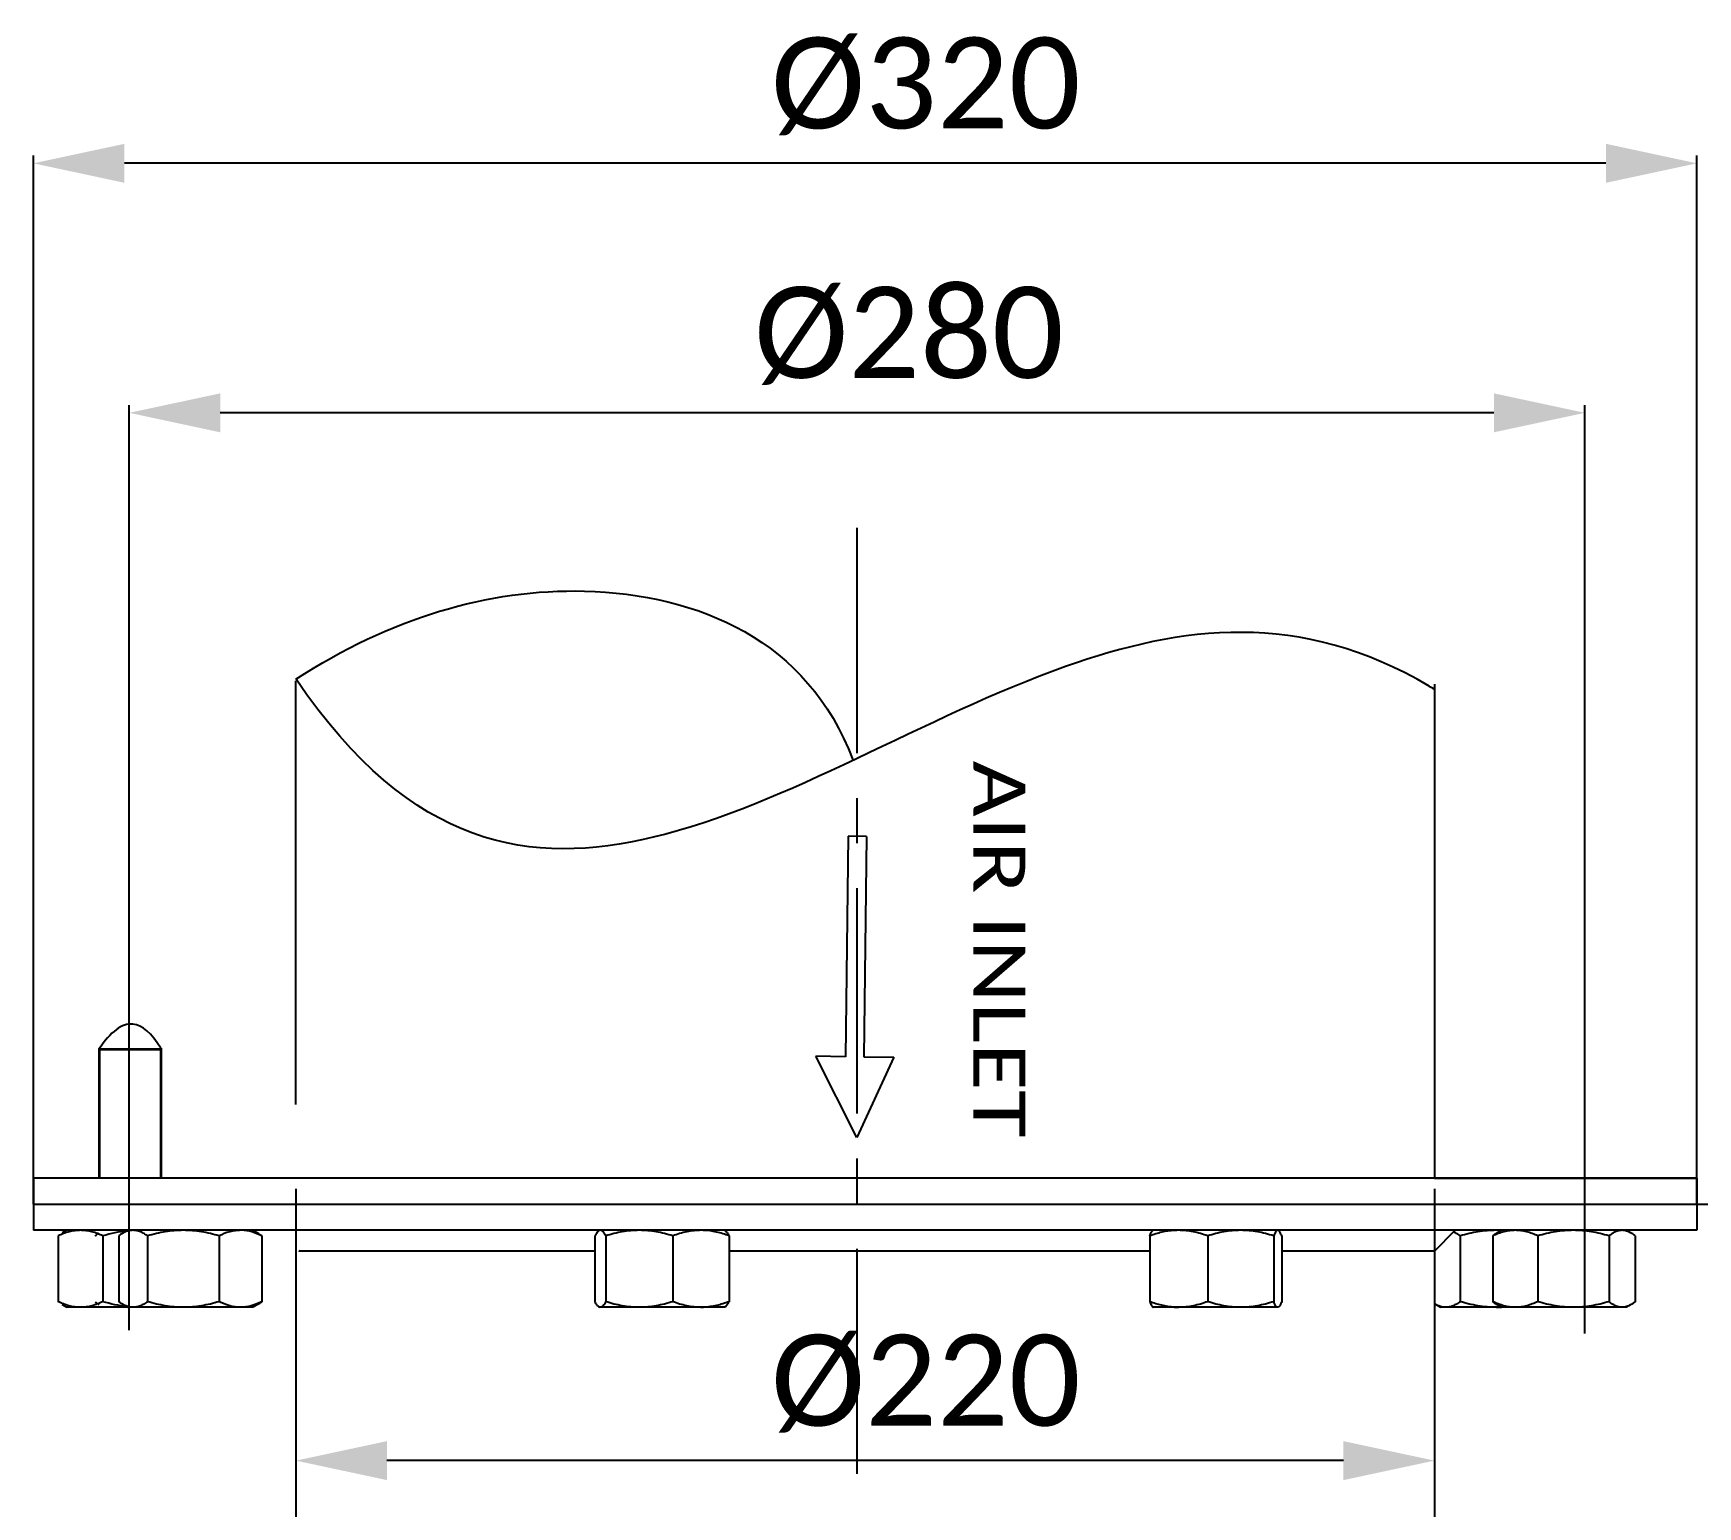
# Model space of a CAD drawing. Header units: millimetres. Extents: x 971 to 5173, y 8 to 3808.
# Drawn here: x 1335.7 to 1655.8, y 2665.1 to 2948.5 of the extents above; entities that cross this region are included whole.
import ezdxf
from ezdxf.enums import TextEntityAlignment as Align

# ---------------------------------------------------------------- set-up
doc = ezdxf.new("R2010")
doc.units = ezdxf.units.MM
doc.header["$LTSCALE"] = 115.5
doc.header["$PDMODE"] = 3
doc.header["$PDSIZE"] = 8
doc.linetypes.add('CENTER', pattern=[0.6, 0.375, -0.075, 0.075, -0.075])
doc.layers.get('0').update_dxf_attribs({"linetype": 'CONTINUOUS'})
doc.layers.get('Defpoints').update_dxf_attribs({"linetype": 'CONTINUOUS'})
doc.layers.add('00_BUW_DATUM', color=7, linetype='CONTINUOUS')
doc.styles.get("Standard").update_dxf_attribs({"font": 'calibri.ttf'})
doc.dimstyles.new('DIMSTYLE_5', dxfattribs={"dimtxt": 17.5, "dimasz": 17.5, "dimexe": 1.5, "dimexo": 1, "dimgap": 0.875, "dimtad": 1, "dimdsep": 46, "dimtxsty": 'Standard', "dimblk": '_FILLED', "dimblk1": '_FILLED', "dimblk2": '_FILLED', "dimcen": 0.09, "dimazin": 2, "dimtp": 0.01, "dimtm": 0.01, "dimtfac": 1, "dimtofl": 0, "dimtmove": 0, "dimatfit": 3, "dimldrblk": '_FILLED', "dimfxl": 1, "dimtolj": 1, "dimarcsym": 0})
doc.dimstyles.get("Standard").update_dxf_attribs({"dimtxt": 17.5, "dimasz": 17.5, "dimexe": 1.5, "dimexo": 1, "dimtad": 1, "dimdsep": 46, "dimtxsty": 'Standard', "dimblk": '_FILLED', "dimblk1": '_FILLED', "dimblk2": '_FILLED', "dimcen": 0.09, "dimazin": 2, "dimtol": 1, "dimtp": 0.01, "dimtm": 0.01, "dimtfac": 1, "dimtofl": 0, "dimtmove": 0, "dimatfit": 3, "dimldrblk": '_FILLED', "dimfxl": 1, "dimtolj": 1, "dimarcsym": 0})

# ---------------------------------------------------------------- blocks, each defined once
blk = doc.blocks.new('_FILLED')
at = {"color": 0, "linetype": 'ByBlock'}
blk.add_solid([(0, 0), (-1, 0.214), (-1, -0.214)], dxfattribs=at)
blk = doc.blocks.new('*D121')
at = {"color": 0, "linetype": 'Continuous', "lineweight": -2}
for p, q in [((1335.68, 2728.27), (1335.68, 2924.95)), ((1638.18, 2923.45), (1353.18, 2923.45)), ((1655.68, 2728.27), (1655.68, 2924.95))]:
    blk.add_line(p, q, dxfattribs=at)
at = {"layer": 'Defpoints', "color": 0}
for p in [(1335.68, 2923.45), (1335.68, 2727.27), (1655.68, 2727.27)]:
    blk.add_point(p, dxfattribs=at)
at = {"color": 0, "linetype": 'ByBlock', "lineweight": -2, "xscale": 17.5, "yscale": 17.5, "zscale": 17.5, "rotation": 180}
blk.add_blockref('_FILLED', (1335.68, 2923.45), dxfattribs=at)
at = {"color": 0, "linetype": 'ByBlock', "lineweight": -2, "xscale": 17.5, "yscale": 17.5, "zscale": 17.5}
blk.add_blockref('_FILLED', (1655.68, 2923.45), dxfattribs=at)
at = {"color": 0, "insert": (1507.35, 2947.65), "char_height": 17.5, "attachment_point": 2, "line_spacing_factor": 0.9}
blk.add_mtext('\\A1;%%c320', dxfattribs=at)
blk = doc.blocks.new('*D122')
at = {"color": 0, "linetype": 'Continuous', "lineweight": -2}
for p, q in [((1386.18, 2726.27), (1386.18, 2672.48)), ((1605.18, 2726.27), (1605.18, 2672.48)), ((1587.68, 2673.98), (1403.68, 2673.98))]:
    blk.add_line(p, q, dxfattribs=at)
at = {"layer": 'Defpoints', "color": 0}
for p in [(1386.18, 2727.27), (1605.18, 2727.27), (1386.18, 2673.98)]:
    blk.add_point(p, dxfattribs=at)
at = {"color": 0, "linetype": 'ByBlock', "lineweight": -2, "xscale": 17.5, "yscale": 17.5, "zscale": 17.5, "rotation": 180}
blk.add_blockref('_FILLED', (1386.18, 2673.98), dxfattribs=at)
at = {"color": 0, "linetype": 'ByBlock', "lineweight": -2, "xscale": 17.5, "yscale": 17.5, "zscale": 17.5}
blk.add_blockref('_FILLED', (1605.18, 2673.98), dxfattribs=at)
at = {"color": 0, "insert": (1507.35, 2698.19), "char_height": 17.5, "attachment_point": 2, "line_spacing_factor": 0.9}
blk.add_mtext('\\A1;%%c220', dxfattribs=at)
blk = doc.blocks.new('*D123')
at = {"color": 0, "linetype": 'Continuous', "lineweight": -2}
for p, q in [((1354.12, 2699.08), (1354.12, 2876.97)), ((1616.62, 2875.47), (1371.62, 2875.47)), ((1634.12, 2698.42), (1634.12, 2876.97))]:
    blk.add_line(p, q, dxfattribs=at)
at = {"layer": 'Defpoints', "color": 0}
for p in [(1354.12, 2875.47), (1354.12, 2698.08), (1634.12, 2697.42)]:
    blk.add_point(p, dxfattribs=at)
at = {"color": 0, "linetype": 'ByBlock', "lineweight": -2, "xscale": 17.5, "yscale": 17.5, "zscale": 17.5, "rotation": 180}
blk.add_blockref('_FILLED', (1354.12, 2875.47), dxfattribs=at)
at = {"color": 0, "linetype": 'ByBlock', "lineweight": -2, "xscale": 17.5, "yscale": 17.5, "zscale": 17.5}
blk.add_blockref('_FILLED', (1634.12, 2875.47), dxfattribs=at)
at = {"color": 0, "insert": (1504.1, 2899.68), "char_height": 17.5, "attachment_point": 2, "line_spacing_factor": 0.9}
blk.add_mtext('\\A1;%%c280', dxfattribs=at)
blk = doc.blocks.new('ARROW_4_BL0', base_point=(1092.37, 1052.28))
at = {"color": 7, "linetype": 'Continuous'}
for p, q in [((1105.84, 1054.03), (1105.91, 1059.78)), ((1105.91, 1059.78), (1121.36, 1052.64)), ((1063.43, 1054.54), (1063.39, 1051.03)), ((1063.43, 1054.54), (1105.84, 1054.03)), ((1063.39, 1051.03), (1105.8, 1050.52)), ((1121.36, 1052.64), (1105.73, 1044.78)), ((1105.8, 1050.52), (1105.73, 1044.78))]:
    blk.add_line(p, q, dxfattribs=at)
blk = doc.blocks.new('*D124')
at = {"color": 0, "lineweight": -2}
for p, q in [((1692.61, 2723.29), (1699.49, 2723.29)), ((1697.99, 2705.79), (1697.99, 2684.27)), ((1697.99, 2640.77), (1697.99, 2665.09)), ((1651, 2623.27), (1699.49, 2623.27))]:
    blk.add_line(p, q, dxfattribs=at)
at = {"layer": 'Defpoints', "color": 0}
for p in [(1691.61, 2723.29), (1650, 2623.27), (1697.99, 2623.27)]:
    blk.add_point(p, dxfattribs=at)
at = {"color": 0, "linetype": 'ByBlock', "lineweight": -2, "xscale": 17.5, "yscale": 17.5, "zscale": 17.5}
for p, rotation in [((1697.99, 2723.29), 90), ((1697.99, 2623.27), 270)]:
    blk.add_blockref('_FILLED', p, dxfattribs=dict(at, rotation=rotation))
at = {"color": 0, "insert": (1697.99, 2674.68), "char_height": 17.5, "attachment_point": 5}
blk.add_mtext('\\A1;\\A1;100', dxfattribs=at)

msp = doc.modelspace()

# ---------------------------------------------------------------- linework, layer by layer
at = {"color": 0, "linetype": 'CENTER'}
msp.add_line((1494.11921, 2117.02165), (1494.11921, 2860.61024), dxfattribs=at)
at = {"color": 0, "linetype": 'Continuous'}
for p, q in [((1386.17912, 2742.44004), (1386.17912, 2823.92888)), ((1605.16003, 2823.28662), (1605.16003, 2728.28662)), ((1335.67912, 2723.26878), (1335.67912, 2746.11337)), ((1655.66003, 2728.28662), (1335.66003, 2728.28662)), ((1357.60055, 2728.26878), (1335.67912, 2728.26878)), ((1335.67912, 2728.26878), (1335.67912, 2723.26878)), ((1380.78774, 2728.30054), (1367.36614, 2728.30054)), ((1605.16003, 2728.28662), (1655.66003, 2728.28662)), ((1655.66003, 2728.28662), (1655.66003, 2723.28662)), ((1655.66003, 2723.28662), (1655.66003, 2728.28662)), ((1335.67912, 2723.26878), (1655.67912, 2723.26878)), ((1335.67912, 2723.26878), (1335.67912, 2718.26878)), ((1655.66003, 2723.28662), (1825.16003, 2723.28662)), ((1655.67912, 2723.26878), (1655.67912, 2718.26878)), ((1655.67912, 2718.26878), (1335.67912, 2718.26878)), ((1605.17912, 2714.26878), (1609.17912, 2718.26878)), ((1386.83834, 2714.26878), (1386.75487, 2714.35275)), ((1386.75487, 2714.34181), (1386.82748, 2714.26878)), ((1443.69572, 2714.26878), (1386.83834, 2714.26878)), ((1550.40677, 2714.26878), (1469.49902, 2714.26878)), ((1605.17912, 2714.26878), (1575.80052, 2714.26878)), ((1605.17912, 2714.26878), (1605.17912, 2635.46878)), ((1386.17912, 2704.15969), (1386.17912, 2632.26878))]:
    msp.add_line(p, q, dxfattribs=at)
at = {"color": 0, "linetype": 'Continuous', "const_width": 0.5}
for points in [[(1348.36252, 2728.16455), (1348.36252, 2753.18972)], [(1360.242, 2753.30054), (1360.242, 2728.30054)], [(1360.32296, 2753.08277), (1348.2947, 2753.08706)]]:
    msp.add_lwpolyline(points, dxfattribs=at)
at = {"color": 0, "linetype": 'Continuous'}
for points, knots in [([(1386.16365, 2824.27024), (1404.31803, 2836.00132), (1445.29241, 2848.26586), (1484.74152, 2831.74052), (1493.28064, 2808.75242)], [0, 0, 0, 0, 0.459934373, 1, 1, 1, 1]), ([(1605.16003, 2822.29208), (1604.8233, 2822.49273), (1604.48657, 2822.69338), (1604.14984, 2822.89403), (1579.3774, 2837.6552), (1527.7592, 2830.60455), (1457.76184, 2784.99572), (1408.522, 2791.30103), (1386.19615, 2824.27024)], [0, 0, 0, 0, 1.175932087, 1.175932087, 1.175932087, 1.474911255, 1.845688469, 2.175932087, 2.175932087, 2.175932087, 2.175932087]), ([(1360.16943, 2753.27455), (1358.43441, 2756.1957), (1354.60371, 2759.50715), (1350.53394, 2756.49435), (1348.2947, 2753.08706)], [0, 0, 0, 0, 0.466506231, 1, 1, 1, 1])]:
    msp.add_open_spline(points, degree=3, knots=knots, dxfattribs=at)
at = {"layer": '00_BUW_DATUM', "color": 0, "linetype": 'Continuous'}
for p, q in [((1342.12054, 2718.26878), (1341.23251, 2717.75607)), ((1353.86051, 2718.26878), (1352.76462, 2717.63607)), ((1377.86051, 2718.26878), (1378.95639, 2717.63607)), ((1444.59737, 2718.26878), (1444.4607, 2718.18987)), ((1468.59737, 2718.26878), (1468.73403, 2718.18987)), ((1618.11355, 2718.26878), (1617.22552, 2717.75607)), ((1642.11355, 2718.26878), (1643.00158, 2717.75607)), ((1340.42016, 2717.19698), (1340.42016, 2704.54057)), ((1349.0661, 2717.19698), (1349.0661, 2704.54057)), ((1352.09028, 2717.19698), (1352.09028, 2704.54057)), ((1357.63909, 2717.19698), (1357.63909, 2704.54057)), ((1371.40932, 2717.19698), (1371.40932, 2704.54057)), ((1379.63073, 2717.19698), (1379.63073, 2704.54057)), ((1443.69572, 2717.19698), (1443.69572, 2704.54057)), ((1445.76926, 2717.19698), (1445.76926, 2704.54057)), ((1458.67091, 2717.19698), (1458.67091, 2704.54057)), ((1469.49902, 2717.19698), (1469.49902, 2704.54057)), ((1550.40677, 2717.19698), (1550.40677, 2704.54057)), ((1561.56062, 2717.19698), (1561.56062, 2704.54057)), ((1574.25749, 2717.19698), (1574.25749, 2704.54057)), ((1575.80052, 2717.19698), (1575.80052, 2704.54057)), ((1610.15217, 2717.19698), (1610.15217, 2704.54057)), ((1616.41317, 2717.19698), (1616.41317, 2704.54057)), ((1625.0591, 2717.19698), (1625.0591, 2704.54057)), ((1638.75948, 2717.19698), (1638.75948, 2704.54057)), ((1643.81393, 2717.19698), (1643.81393, 2704.54057)), ((1341.23251, 2703.98148), (1342.12054, 2703.46878)), ((1377.86051, 2703.46878), (1342.12054, 2703.46878)), ((1352.76462, 2704.10149), (1353.86051, 2703.46878)), ((1378.95639, 2704.10149), (1377.86051, 2703.46878)), ((1444.4607, 2703.54768), (1444.59737, 2703.46878)), ((1468.59737, 2703.46878), (1444.59737, 2703.46878)), ((1468.73403, 2703.54768), (1468.59737, 2703.46878)), ((1551.02854, 2703.51214), (1551.10365, 2703.46878)), ((1575.10365, 2703.46878), (1551.10365, 2703.46878)), ((1575.17875, 2703.51214), (1575.02901, 2703.46878)), ((1605.2777, 2704.10149), (1606.37359, 2703.46878)), ((1642.11355, 2703.46878), (1606.37359, 2703.46878)), ((1617.22552, 2703.98148), (1618.11355, 2703.46878)), ((1643.00158, 2703.98148), (1642.11355, 2703.46878))]:
    msp.add_line(p, q, dxfattribs=at)
for centre, radius, start, end in [((1382.644, 2710.9575), 7.31128, 88.2925155, 89.9987299), ((1464.08432, 2705.54783), 12.72095, 87.6913849, 89.9971108), ((1555.98555, 2704.705), 13.56377, 90.007872, 93.7231081), ((1617.03547, 2697.62581), 20.64296, 87.1660796, 89.9949593), ((1606.87593, 2713.27958), 5.07132, 65.0465996, 67.0595644), ((1464.08432, 2716.18972), 12.72095, 270.0028892, 272.3086151), ((1555.98555, 2717.03255), 13.56377, 266.2768919, 269.992128), ((1608.70251, 2710.0325), 6.84882, 239.0389053, 239.9960738), ((1617.03547, 2724.11174), 20.64296, 270.0050407, 272.8339204)]:
    msp.add_arc(centre, radius, start, end, dxfattribs=at)
for points, knots in [([(1344.74313, 2718.26878), (1344.37695, 2718.26878), (1343.63986, 2718.21813), (1342.17103, 2717.92275), (1341.10899, 2717.51566), (1340.42016, 2717.19698)], [0, 0, 0, 0, 0.24492069, 0.492359645, 1, 1, 1, 1]), ([(1349.0661, 2717.19698), (1348.37727, 2717.51566), (1347.31523, 2717.92275), (1345.8464, 2718.21813), (1345.10931, 2718.26878), (1344.74313, 2718.26878)], [0, 0, 0, 0, 0.507640369, 0.755079322, 1, 1, 1, 1]), ([(1354.86469, 2718.26878), (1354.50797, 2718.26878), (1353.76734, 2718.14414), (1353.09447, 2717.8265), (1352.76462, 2717.63606)], [0, 0, 0, 0, 0.483620891, 1, 1, 1, 1]), ([(1357.63909, 2717.19698), (1357.41931, 2717.35542), (1356.97807, 2717.64638), (1356.28657, 2717.99331), (1355.58125, 2718.21664), (1355.10045, 2718.26878), (1354.86469, 2718.26878)], [0, 0, 0, 0, 0.269047325, 0.523868355, 0.765878026, 1, 1, 1, 1]), ([(1364.5242, 2718.26878), (1363.36029, 2718.26878), (1361.02833, 2718.0641), (1358.75758, 2717.52188), (1357.63909, 2717.19698)], [0, 0, 0, 0, 0.499828448, 1, 1, 1, 1]), ([(1371.40932, 2717.19698), (1370.29083, 2717.52188), (1368.02008, 2718.0641), (1365.68812, 2718.26878), (1364.5242, 2718.26878)], [0, 0, 0, 0, 0.500171567, 1, 1, 1, 1]), ([(1375.52002, 2718.26878), (1375.17174, 2718.26878), (1374.46997, 2718.21802), (1373.07069, 2717.92183), (1372.06234, 2717.5147), (1371.40932, 2717.19698)], [0, 0, 0, 0, 0.244071545, 0.491083607, 1, 1, 1, 1]), ([(1379.63073, 2717.19698), (1379.01097, 2717.49852), (1377.7521, 2718.01382), (1376.40157, 2718.24575), (1375.73771, 2718.26553)], [0, 0, 0, 0, 0.509264232, 1, 1, 1, 1]), ([(1444.4607, 2718.18987), (1444.38993, 2718.149), (1444.24915, 2718.03424), (1443.9771, 2717.71022), (1443.80738, 2717.41238), (1443.69572, 2717.19698)], [0, 0, 0, 0, 0.193645695, 0.425132773, 1, 1, 1, 1]), ([(1445.76926, 2717.19698), (1445.69086, 2717.34823), (1445.53785, 2717.62147), (1445.28639, 2717.96608), (1445.02735, 2718.20235), (1444.8235, 2718.26878), (1444.73249, 2718.26878)], [0, 0, 0, 0, 0.329924785, 0.605356064, 0.823743386, 1, 1, 1, 1]), ([(1452.22009, 2718.26878), (1451.12906, 2718.26878), (1448.93949, 2718.06329), (1446.8152, 2717.52126), (1445.76926, 2717.19698)], [0, 0, 0, 0, 0.499077243, 1, 1, 1, 1]), ([(1458.67091, 2717.19698), (1457.62497, 2717.52126), (1455.50068, 2718.06329), (1453.31111, 2718.26878), (1452.22009, 2718.26878)], [0, 0, 0, 0, 0.500922771, 1, 1, 1, 1]), ([(1464.08496, 2718.26878), (1463.16779, 2718.26878), (1461.31673, 2718.06051), (1459.54324, 2717.51923), (1458.67091, 2717.19698)], [0, 0, 0, 0, 0.496541391, 1, 1, 1, 1]), ([(1469.49902, 2717.19698), (1468.70718, 2717.48949), (1467.10077, 2717.98876), (1465.42913, 2718.22493), (1464.59675, 2718.25845)], [0, 0, 0, 0, 0.503300405, 1, 1, 1, 1]), ([(1468.73403, 2718.18987), (1468.8048, 2718.149), (1468.94558, 2718.03424), (1469.21763, 2717.71022), (1469.38735, 2717.41238), (1469.49902, 2717.19698)], [0, 0, 0, 0, 0.193645695, 0.425132773, 1, 1, 1, 1]), ([(1555.10479, 2718.24015), (1554.30678, 2718.18832), (1552.70947, 2717.94046), (1551.16773, 2717.46988), (1550.40677, 2717.19698)], [0, 0, 0, 0, 0.49728727, 1, 1, 1, 1]), ([(1550.40677, 2717.19698), (1550.49484, 2717.4253), (1550.62599, 2717.73741), (1550.84948, 2718.07654), (1550.96816, 2718.19056), (1551.02854, 2718.22541)], [0, 0, 0, 0, 0.60332733, 0.828098328, 1, 1, 1, 1]), ([(1561.56062, 2717.19698), (1560.66097, 2717.51961), (1558.83223, 2718.06105), (1556.92815, 2718.26878), (1555.98369, 2718.26878)], [0, 0, 0, 0, 0.502970197, 1, 1, 1, 1]), ([(1567.90905, 2718.26878), (1566.83521, 2718.26878), (1564.67917, 2718.06307), (1562.58944, 2717.5211), (1561.56062, 2717.19698)], [0, 0, 0, 0, 0.498878316, 1, 1, 1, 1]), ([(1574.25749, 2717.19698), (1573.22867, 2717.5211), (1571.13894, 2718.06307), (1568.9829, 2718.26878), (1567.90905, 2718.26878)], [0, 0, 0, 0, 0.501121698, 1, 1, 1, 1]), ([(1575.02901, 2718.26878), (1574.86724, 2718.26878), (1574.6325, 2718.00307), (1574.43035, 2717.61944), (1574.31531, 2717.34687), (1574.25749, 2717.19698)], [0, 0, 0, 0, 0.357493813, 0.644978196, 1, 1, 1, 1]), ([(1575.80052, 2717.19698), (1575.71245, 2717.4253), (1575.5813, 2717.73741), (1575.35782, 2718.07654), (1575.23914, 2718.19056), (1575.17875, 2718.22541)], [0, 0, 0, 0, 0.60332733, 0.828098328, 1, 1, 1, 1]), ([(1617.03728, 2718.26878), (1615.87336, 2718.26878), (1613.54141, 2718.0641), (1611.27066, 2717.52188), (1610.15217, 2717.19698)], [0, 0, 0, 0, 0.499828448, 1, 1, 1, 1]), ([(1620.73613, 2718.26878), (1620.36995, 2718.26878), (1619.63287, 2718.21813), (1618.16403, 2717.92275), (1617.102, 2717.51566), (1616.41317, 2717.19698)], [0, 0, 0, 0, 0.24492069, 0.492359645, 1, 1, 1, 1]), ([(1625.0591, 2717.19698), (1624.37027, 2717.51566), (1623.30824, 2717.92275), (1621.8394, 2718.21813), (1621.10232, 2718.26878), (1620.73613, 2718.26878)], [0, 0, 0, 0, 0.507640369, 0.755079322, 1, 1, 1, 1]), ([(1631.90929, 2718.26878), (1630.75123, 2718.26878), (1628.43074, 2718.06404), (1626.17176, 2717.52183), (1625.0591, 2717.19698)], [0, 0, 0, 0, 0.499773073, 1, 1, 1, 1]), ([(1638.75948, 2717.19698), (1637.64683, 2717.52183), (1635.38784, 2718.06404), (1633.06735, 2718.26878), (1631.90929, 2718.26878)], [0, 0, 0, 0, 0.500226941, 1, 1, 1, 1]), ([(1641.28671, 2718.26878), (1641.0717, 2718.26878), (1640.63133, 2718.21611), (1639.98801, 2717.99172), (1639.35849, 2717.64434), (1638.95882, 2717.35473), (1638.75948, 2717.19698)], [0, 0, 0, 0, 0.23080045, 0.471217044, 0.72710629, 1, 1, 1, 1]), ([(1643.00158, 2717.75607), (1642.73218, 2717.91161), (1642.18201, 2718.16912), (1641.57755, 2718.26878), (1641.28671, 2718.26878)], [0, 0, 0, 0, 0.516812513, 1, 1, 1, 1]), ([(1347.5443, 2717.19698), (1347.61075, 2717.24956), (1347.87152, 2717.44989), (1348.14522, 2717.634), (1348.35665, 2717.75607)], [0, 0, 0, 0, 0.257646455, 1, 1, 1, 1]), ([(1352.76462, 2717.63606), (1352.70765, 2717.60317), (1352.47729, 2717.46559), (1352.25456, 2717.3154), (1352.09028, 2717.19698)], [0, 0, 0, 0, 0.245185918, 1, 1, 1, 1]), ([(1378.95639, 2717.63606), (1379.01336, 2717.60317), (1379.24373, 2717.46559), (1379.46645, 2717.3154), (1379.63073, 2717.19698)], [0, 0, 0, 0, 0.245185918, 1, 1, 1, 1]), ([(1610.15217, 2717.19698), (1610.05951, 2717.26378), (1609.69651, 2717.51574), (1609.3126, 2717.7393), (1609.01542, 2717.8775)], [0, 0, 0, 0, 0.258458238, 1, 1, 1, 1]), ([(1616.41317, 2717.19698), (1616.47961, 2717.24956), (1616.74038, 2717.44989), (1617.01409, 2717.634), (1617.22552, 2717.75607)], [0, 0, 0, 0, 0.257646455, 1, 1, 1, 1]), ([(1643.81393, 2717.19698), (1643.74749, 2717.24956), (1643.48671, 2717.44989), (1643.21301, 2717.634), (1643.00158, 2717.75607)], [0, 0, 0, 0, 0.257646455, 1, 1, 1, 1]), ([(1344.74313, 2703.46878), (1344.37695, 2703.46878), (1343.63986, 2703.51942), (1342.17103, 2703.81481), (1341.10899, 2704.22189), (1340.42016, 2704.54057)], [0, 0, 0, 0, 0.24492069, 0.492359645, 1, 1, 1, 1]), ([(1349.0661, 2704.54057), (1348.37727, 2704.22189), (1347.31523, 2703.81481), (1345.8464, 2703.51942), (1345.10931, 2703.46878), (1344.74313, 2703.46878)], [0, 0, 0, 0, 0.507640369, 0.755079322, 1, 1, 1, 1]), ([(1347.5443, 2704.54057), (1347.61075, 2704.48799), (1347.87152, 2704.28766), (1348.14522, 2704.10355), (1348.35665, 2703.98148)], [0, 0, 0, 0, 0.257646455, 1, 1, 1, 1]), ([(1352.76462, 2704.10149), (1352.70765, 2704.13438), (1352.47729, 2704.27196), (1352.25456, 2704.42215), (1352.09028, 2704.54057)], [0, 0, 0, 0, 0.245185918, 1, 1, 1, 1]), ([(1354.86469, 2703.46878), (1354.50797, 2703.46878), (1353.76734, 2703.59342), (1353.09447, 2703.91105), (1352.76462, 2704.10149)], [0, 0, 0, 0, 0.483620891, 1, 1, 1, 1]), ([(1357.63909, 2704.54057), (1357.41931, 2704.38214), (1356.97807, 2704.09118), (1356.28657, 2703.74424), (1355.58125, 2703.52091), (1355.10045, 2703.46878), (1354.86469, 2703.46878)], [0, 0, 0, 0, 0.269047325, 0.523868355, 0.765878026, 1, 1, 1, 1]), ([(1364.5242, 2703.46878), (1363.36029, 2703.46878), (1361.02833, 2703.67345), (1358.75758, 2704.21567), (1357.63909, 2704.54057)], [0, 0, 0, 0, 0.499828448, 1, 1, 1, 1]), ([(1371.40932, 2704.54057), (1370.29083, 2704.21567), (1368.02008, 2703.67345), (1365.68812, 2703.46878), (1364.5242, 2703.46878)], [0, 0, 0, 0, 0.500171567, 1, 1, 1, 1]), ([(1375.52002, 2703.46878), (1375.17174, 2703.46878), (1374.46997, 2703.51953), (1373.07069, 2703.81572), (1372.06234, 2704.22285), (1371.40932, 2704.54057)], [0, 0, 0, 0, 0.244071545, 0.491083607, 1, 1, 1, 1]), ([(1379.63073, 2704.54057), (1378.97771, 2704.22285), (1377.96936, 2703.81572), (1376.57008, 2703.51953), (1375.86831, 2703.46878), (1375.52002, 2703.46878)], [0, 0, 0, 0, 0.508916407, 0.755928468, 1, 1, 1, 1]), ([(1378.95639, 2704.10149), (1379.01336, 2704.13438), (1379.24373, 2704.27196), (1379.46645, 2704.42215), (1379.63073, 2704.54057)], [0, 0, 0, 0, 0.245185918, 1, 1, 1, 1]), ([(1444.4607, 2703.54768), (1444.38993, 2703.58856), (1444.24915, 2703.70331), (1443.9771, 2704.02733), (1443.80738, 2704.32517), (1443.69572, 2704.54057)], [0, 0, 0, 0, 0.193645695, 0.425132773, 1, 1, 1, 1]), ([(1444.73249, 2703.46878), (1444.70976, 2703.46878), (1444.61472, 2703.47572), (1444.52328, 2703.51155), (1444.4607, 2703.54768)], [0, 0, 0, 0, 0.23933553, 1, 1, 1, 1]), ([(1445.76926, 2704.54057), (1445.69086, 2704.38932), (1445.53785, 2704.11609), (1445.28639, 2703.77147), (1445.02735, 2703.5352), (1444.8235, 2703.46878), (1444.73249, 2703.46878)], [0, 0, 0, 0, 0.329924785, 0.605356064, 0.823743386, 1, 1, 1, 1]), ([(1452.22009, 2703.46878), (1451.12906, 2703.46878), (1448.93949, 2703.67427), (1446.8152, 2704.21629), (1445.76926, 2704.54057)], [0, 0, 0, 0, 0.499077243, 1, 1, 1, 1]), ([(1458.67091, 2704.54057), (1457.62497, 2704.21629), (1455.50068, 2703.67427), (1453.31111, 2703.46878), (1452.22009, 2703.46878)], [0, 0, 0, 0, 0.500922771, 1, 1, 1, 1]), ([(1464.08496, 2703.46878), (1463.16779, 2703.46878), (1461.31673, 2703.67705), (1459.54324, 2704.21833), (1458.67091, 2704.54057)], [0, 0, 0, 0, 0.496541391, 1, 1, 1, 1]), ([(1469.49902, 2704.54057), (1468.70718, 2704.24806), (1467.10077, 2703.74879), (1465.42913, 2703.51262), (1464.59675, 2703.4791)], [0, 0, 0, 0, 0.503300405, 1, 1, 1, 1]), ([(1468.73403, 2703.54768), (1468.8048, 2703.58856), (1468.94558, 2703.70331), (1469.21763, 2704.02733), (1469.38735, 2704.32517), (1469.49902, 2704.54057)], [0, 0, 0, 0, 0.193645695, 0.425132773, 1, 1, 1, 1]), ([(1550.40677, 2704.54057), (1550.49484, 2704.31226), (1550.62599, 2704.00014), (1550.84948, 2703.66101), (1550.96816, 2703.54699), (1551.02854, 2703.51214)], [0, 0, 0, 0, 0.60332733, 0.828098328, 1, 1, 1, 1]), ([(1555.10479, 2703.4974), (1554.30678, 2703.54923), (1552.70947, 2703.79709), (1551.16773, 2704.26767), (1550.40677, 2704.54057)], [0, 0, 0, 0, 0.49728727, 1, 1, 1, 1]), ([(1561.56062, 2704.54057), (1560.66097, 2704.21794), (1558.83223, 2703.67651), (1556.92815, 2703.46878), (1555.98369, 2703.46878)], [0, 0, 0, 0, 0.502970197, 1, 1, 1, 1]), ([(1567.90905, 2703.46878), (1566.83521, 2703.46878), (1564.67917, 2703.67448), (1562.58944, 2704.21645), (1561.56062, 2704.54057)], [0, 0, 0, 0, 0.498878316, 1, 1, 1, 1]), ([(1574.25749, 2704.54057), (1573.22867, 2704.21645), (1571.13894, 2703.67448), (1568.9829, 2703.46878), (1567.90905, 2703.46878)], [0, 0, 0, 0, 0.501121698, 1, 1, 1, 1]), ([(1575.02901, 2703.46878), (1574.86724, 2703.46878), (1574.6325, 2703.73448), (1574.43035, 2704.11811), (1574.31531, 2704.39069), (1574.25749, 2704.54057)], [0, 0, 0, 0, 0.357493813, 0.644978196, 1, 1, 1, 1]), ([(1575.80052, 2704.54057), (1575.71245, 2704.31226), (1575.5813, 2704.00014), (1575.35782, 2703.66101), (1575.23914, 2703.54699), (1575.17875, 2703.51214)], [0, 0, 0, 0, 0.60332733, 0.828098328, 1, 1, 1, 1]), ([(1607.37777, 2703.46878), (1607.02105, 2703.46878), (1606.28042, 2703.59342), (1605.60755, 2703.91105), (1605.2777, 2704.10149)], [0, 0, 0, 0, 0.483620891, 1, 1, 1, 1]), ([(1610.15217, 2704.54057), (1609.93239, 2704.38214), (1609.49115, 2704.09118), (1608.79965, 2703.74424), (1608.09433, 2703.52091), (1607.61353, 2703.46878), (1607.37777, 2703.46878)], [0, 0, 0, 0, 0.269047325, 0.523868355, 0.765878026, 1, 1, 1, 1]), ([(1617.03728, 2703.46878), (1615.87336, 2703.46878), (1613.54141, 2703.67345), (1611.27066, 2704.21567), (1610.15217, 2704.54057)], [0, 0, 0, 0, 0.499828448, 1, 1, 1, 1]), ([(1616.41317, 2704.54057), (1616.47961, 2704.48799), (1616.74038, 2704.28766), (1617.01409, 2704.10355), (1617.22552, 2703.98148)], [0, 0, 0, 0, 0.257646455, 1, 1, 1, 1]), ([(1620.73613, 2703.46878), (1620.36995, 2703.46878), (1619.63287, 2703.51942), (1618.16403, 2703.81481), (1617.102, 2704.22189), (1616.41317, 2704.54057)], [0, 0, 0, 0, 0.24492069, 0.492359645, 1, 1, 1, 1]), ([(1625.0591, 2704.54057), (1624.37027, 2704.22189), (1623.30824, 2703.81481), (1621.8394, 2703.51942), (1621.10232, 2703.46878), (1620.73613, 2703.46878)], [0, 0, 0, 0, 0.507640369, 0.755079322, 1, 1, 1, 1]), ([(1631.90929, 2703.46878), (1630.75123, 2703.46878), (1628.43074, 2703.67351), (1626.17176, 2704.21572), (1625.0591, 2704.54057)], [0, 0, 0, 0, 0.499773073, 1, 1, 1, 1]), ([(1638.75948, 2704.54057), (1637.64683, 2704.21572), (1635.38784, 2703.67351), (1633.06735, 2703.46878), (1631.90929, 2703.46878)], [0, 0, 0, 0, 0.500226941, 1, 1, 1, 1]), ([(1641.28671, 2703.46878), (1641.0717, 2703.46878), (1640.63133, 2703.52144), (1639.98801, 2703.74583), (1639.35849, 2704.09321), (1638.95882, 2704.38282), (1638.75948, 2704.54057)], [0, 0, 0, 0, 0.23080045, 0.471217044, 0.72710629, 1, 1, 1, 1]), ([(1643.00158, 2703.98148), (1642.73218, 2703.82594), (1642.18201, 2703.56843), (1641.57755, 2703.46878), (1641.28671, 2703.46878)], [0, 0, 0, 0, 0.516812513, 1, 1, 1, 1]), ([(1643.81393, 2704.54057), (1643.74749, 2704.48799), (1643.48671, 2704.28766), (1643.21301, 2704.10355), (1643.00158, 2703.98148)], [0, 0, 0, 0, 0.257646455, 1, 1, 1, 1])]:
    msp.add_open_spline(points, degree=3, knots=knots, dxfattribs=at)
for points in [[(1353.62218, 2718.14045), (1352.0807, 2717.9696), (1350.55486, 2717.63164), (1349.0661, 2717.19698)], [(1353.62218, 2703.5971), (1352.0807, 2703.76795), (1350.55486, 2704.10591), (1349.0661, 2704.54057)]]:
    msp.add_open_spline(points, degree=3, dxfattribs=at)

# ---------------------------------------------------------------- block references
at = {"color": 0, "linetype": 'Continuous', "rotation": 270}
msp.add_blockref('ARROW_4_BL0', (1493.68393, 2765.08632), dxfattribs=at)

# ---------------------------------------------------------------- texts
at = {"color": 0, "linetype": 'Continuous', "width": 1.181322}
msp.add_text('AIR INLET', height=10, rotation=270, dxfattribs=at).set_placement((1516.4862, 2808.57961), (1516.4862, 2736.12825), align=Align.FIT)

# ---------------------------------------------------------------- dimensions: what is measured, and where the dimension line sits
at = {"color": 0, "linetype": 'Continuous'}
dim = msp.add_linear_dim(base=(1335.67912, 2923.44512), p1=(1655.67912, 2727.26878), p2=(1335.67912, 2727.26878), angle=180, text='%%c<>', dimstyle='DIMSTYLE_5', dxfattribs=at)
dim.commit()
dim.dimension.update_dxf_attribs({"geometry": '*D121', "text_midpoint": (1507.34578, 2923.44512), "dimtype": 160})
for base, p1, p2, text, picture, middle in [((1354.12054, 2875.47176), (1634.11921, 2697.41974), (1354.12054, 2698.07512), '%%c280', '*D123', (1504.10294, 2875.47176)), ((1386.17912, 2673.9836), (1605.17912, 2727.26878), (1386.17912, 2727.26878), '%%c220', '*D122', (1507.34578, 2673.9836))]:
    dim = msp.add_linear_dim(base=base, p1=p1, p2=p2, angle=180, text=text, dimstyle='DIMSTYLE_5', override={"dimtxsty": 'Standard'}, dxfattribs=at)
    dim.commit()
    dim.dimension.update_dxf_attribs({"geometry": picture, "text_midpoint": middle, "dimtype": 160})
dim = msp.add_linear_dim(base=(1697.99164, 2623.26878), p1=(1691.61301, 2723.28662), p2=(1650.00008, 2623.26878), angle=270, text='\\A1;100', dimstyle='Standard', override={"dimtad": 0, "dimtih": 1, "dimtoh": 1, "dimdec": 4, "dimzin": 0, "dimtxsty": 'Standard', "dimcen": 18.9, "dimadec": 0, "dimazin": 0, "dimtdec": 4, "dimtzin": 0})
dim.commit()
dim.dimension.update_dxf_attribs({"geometry": '*D124', "text_midpoint": (1697.99164, 2674.68173), "dimtype": 160})

doc.saveas('drawing.dxf')
